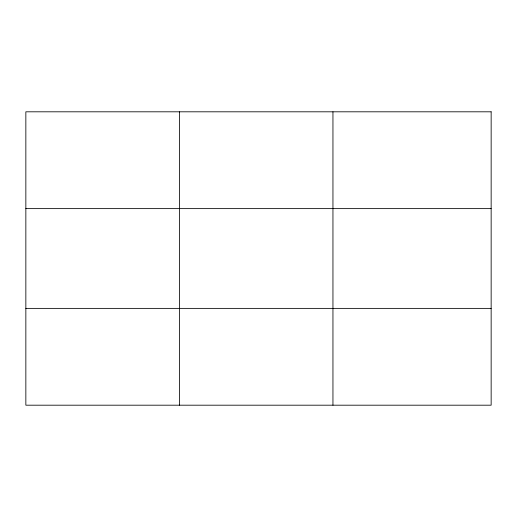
<?xml version="1.0" encoding="UTF-8"?>
<svg xmlns="http://www.w3.org/2000/svg" width="517" height="517" viewBox="0 0 517 517"><rect width="100%" height="100%" fill="white"/><g stroke="black" fill="none" stroke-linecap="round" stroke-linejoin="round"><path stroke-width="0.78" d="M179.399 405.192L179.399 111.808M332.948 405.192L332.948 111.808M25.85 208.622L491.15 208.622M25.85 308.378L491.15 308.378M491.15 111.808L491.15 405.192L25.85 405.192L25.85 111.808L491.15 111.808"/></g></svg>
